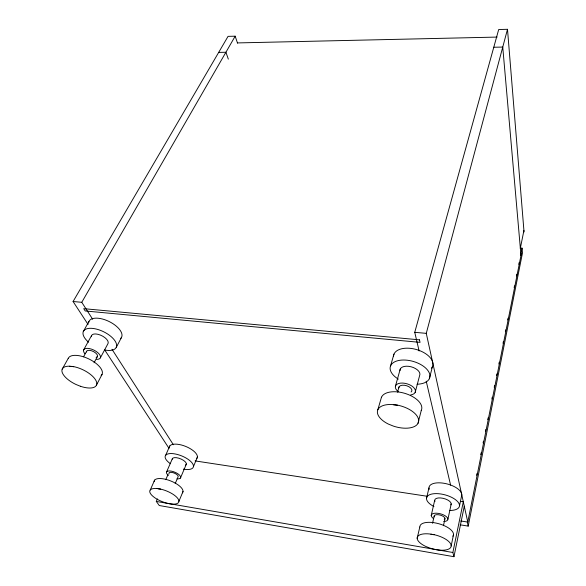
<?xml version="1.0" encoding="UTF-8"?>
<svg xmlns="http://www.w3.org/2000/svg" width="586" height="586" viewBox="0 0 586 586"><rect width="100%" height="100%" fill="white"/><g stroke="black" fill="none" stroke-linecap="round" stroke-linejoin="round"><path stroke-width="0.88" d="M460.083 524.807L468.207 526.111L522.463 253.02L522.045 248.149L520.229 248.046M476.63 475.297L476.989 473.495M480.762 454.648L481.121 452.846M483.091 442.972L483.45 441.177M485.428 431.303L485.787 429.509M487.764 419.627L488.123 417.833M491.888 398.978L492.247 397.183M494.225 387.309L494.584 385.515M496.554 375.633L496.913 373.839M498.891 363.965L499.25 362.17M503.022 343.315L503.381 341.521M505.352 331.647L505.711 329.845M507.688 319.971L508.047 318.176M514.149 287.653L514.508 285.851M516.486 275.977L516.845 274.182M518.815 264.308L519.174 262.513M520.61 255.328L522.045 248.149M460.706 520.961L467.775 522.089L521.291 253.914M520.346 248.2L523.921 230.488M157.392 498.92L156.294 501.433L159.289 505.528L453.952 556.7L464.28 506.209M453.952 556.7L452.861 552.488L463.306 501.777L460.596 501.36M451.161 545.947L453.549 534.476M459.541 505.703L461.79 494.884A16.818 7.567 14.8 0 0 444.085 483.289A16.818 7.567 14.8 0 0 429.252 489.339M447.931 519.218L451.213 503.916M443.448 525.693L444.994 518.573M432.534 523.283L434.131 516.2M431.215 515.555L434.673 500.363M417.173 538.27L419.818 526.968M426.454 498.605L428.952 487.94M418.001 423.253L421.246 410.522M429.333 378.783L432.351 366.924M415.188 392.393L419.627 375.538A10.226 5.582 15.8 0 0 411.028 366.763A10.226 5.582 15.8 0 0 400.004 370.506M467.775 522.089L426.271 333.353L507.498 29.3L498.693 29.52L414.749 332.321L419.129 350.977M397.535 392.159L398.978 386.965M395.535 385.815L400.245 369.063M377.838 409.76L381.479 397.183M390.562 365.832L393.953 354.12M178.891 501.374L183.044 491.449M193.49 466.463L197.431 457.043M180.422 478.081L186.385 464.039M175.199 483.597L178.027 476.967A4.952 1.941 21.9 0 0 173.661 472.873A4.952 1.941 21.9 0 0 169.039 473.906M165.772 479.663L167.955 474.638M166.666 471.737L172.474 458.457M150.258 489.984L154.631 480.117M165.64 455.293L169.794 445.931M96.36 385.273L102.03 374.476M116.233 347.439L121.566 337.302M100.353 357.885L108.036 343.491A9.142 4.263 26 0 0 100.514 335.133A9.142 4.263 26 0 0 91.401 336.694M94.053 362.785L97.437 356.493M83.564 356.793L86.574 351.3M83.644 349.901L91.562 335.551M62.204 369.143L68.218 358.42M83.278 331.559L88.933 321.48M92.661 319.231L81.769 302.303L235.176 36.185L228.057 36.361L73.082 301.519L88.068 324.461M237.403 42.925L497.104 37.079M218.688 52.388L225.91 52.257L228.335 59.135M493.786 47.239L502.751 47.07L520.983 255.467M70.716 366.331L73.711 366.69L69.573 366.199M393.338 404.692L397.242 405.16L391.844 404.516A21.133 10.687 16.2 0 0 377.457 410.976A21.133 10.687 16.2 0 0 388.306 424.044L393.279 426.059A21.199 10.724 16.2 0 0 418.58 421.722A21.199 10.724 16.2 0 0 397.242 405.094M158.147 488.739L160.74 489.171L157.165 488.57M430.864 534.176L434.087 534.71L429.633 533.971A17.419 7.054 15.3 0 0 417.298 537.281A17.419 7.054 15.3 0 0 425.692 546.416L429.758 548.027A17.47 7.076 15.3 0 0 451.052 546.745A17.47 7.076 15.3 0 0 434.087 534.674M73.082 301.519L81.769 302.303M414.749 332.321L426.271 333.353M195.109 460.911L427.187 496.269M156.294 501.433L452.861 552.488M80.399 386.269L75.938 384.46A18.818 8.094 25.5 0 1 62.241 372.506A18.818 8.094 25.5 0 1 69.588 366.206M104.557 349.695L169.01 448.341M111.963 349.249L173.383 444.752M235.176 36.185L237.513 43.1M426.212 381.186L450.605 485.142M467.298 521.98L468.207 526.111M507.498 29.3L524.038 231.961M398.824 387.888A6.739 3.575 16 0 1 406.889 385.815A6.739 3.575 16 0 1 411.116 392.005M398.458 391.77A10.365 5.501 16 0 1 398.714 383.478A10.365 5.501 16 0 1 413.504 387.339A10.365 5.501 16 0 1 410.61 394.949M398.312 379.12A20.451 11.163 15.8 0 1 396.488 361.086A20.451 11.163 15.8 0 1 426.96 369.37A20.451 11.163 15.8 0 1 417.064 384.218M432.929 364.792A20.254 11.273 15.7 0 1 431.494 368.191M393.506 356.281A20.254 11.273 15.7 0 1 413.482 348.817A20.254 11.273 15.7 0 1 432.966 364.053M381.523 397.198A20.986 10.856 16.1 0 1 406.105 393.755A20.986 10.856 16.1 0 1 421.209 410.508M86.479 352.032A6.014 2.725 25.8 0 1 93.848 351.768A6.014 2.725 25.8 0 1 96.126 357.372M84.889 353.746A9.251 4.19 25.8 0 1 87.343 348.348A9.251 4.19 25.8 0 1 99.166 354.01A9.251 4.19 25.8 0 1 96.631 359.379M88.552 342.18A18.283 8.534 26 0 1 89.482 328.321A18.283 8.534 26 0 1 114.753 340.517A18.283 8.534 26 0 1 104.813 350.032M88.603 322.989A18.122 8.636 26.1 0 1 108.93 321.428A18.122 8.636 26.1 0 1 120.635 338.51M73.682 366.631A18.877 8.123 25.5 0 1 96.456 381.713A18.877 8.123 25.5 0 1 80.399 386.255M68.232 358.42A18.708 8.241 25.6 0 1 90.061 359.555A18.708 8.241 25.6 0 1 101.122 375.619M168.387 475.378A7.618 2.989 21.9 0 1 169.09 470.924A7.618 2.989 21.9 0 1 179.528 475.107A7.618 2.989 21.9 0 1 176.965 478.821M172.196 459.212A7.545 3.055 21.9 0 1 181.308 459.146A7.545 3.055 21.9 0 1 185.308 465.291M170.387 463.68A15.09 6.116 21.9 0 1 170.248 453.564A15.09 6.116 21.9 0 1 191.798 462.566A15.09 6.116 21.9 0 1 183.374 469.108M169.259 447.455A14.98 6.204 22 0 1 185.608 446.386A14.98 6.204 22 0 1 196.764 458.516M160.718 489.134A15.492 5.765 21.8 0 1 178.825 500.451A15.492 5.765 21.8 0 1 164.051 502.327L160.337 500.862A15.448 5.743 21.8 0 1 149.833 492.174A15.448 5.743 21.8 0 1 157.173 488.585M154.133 481.567A15.375 5.867 21.8 0 1 170.709 480.952A15.375 5.867 21.8 0 1 182.407 492.841M434.329 516.867A5.574 2.381 15.1 0 1 440.284 515.101A5.574 2.381 15.1 0 1 444.239 519.628M433.662 518.727A8.578 3.663 15.1 0 1 434.241 513.307A8.578 3.663 15.1 0 1 446.429 516.706A8.578 3.663 15.1 0 1 443.683 521.533M434.973 501.418A8.475 3.736 14.9 0 1 442.994 498.29A8.475 3.736 14.9 0 1 450.883 504.832M433.94 506.538A16.957 7.464 14.9 0 1 431.223 494.174A16.957 7.464 14.9 0 1 456.619 500.598A16.957 7.464 14.9 0 1 449.484 510.472M419.862 526.975A17.324 7.193 15.2 0 1 438.885 523.759A17.324 7.193 15.2 0 1 452.868 536.234M419.466 339.843L83.71 308.661L85.19 310.961L420.045 342.37L419.466 339.843"/></g></svg>
